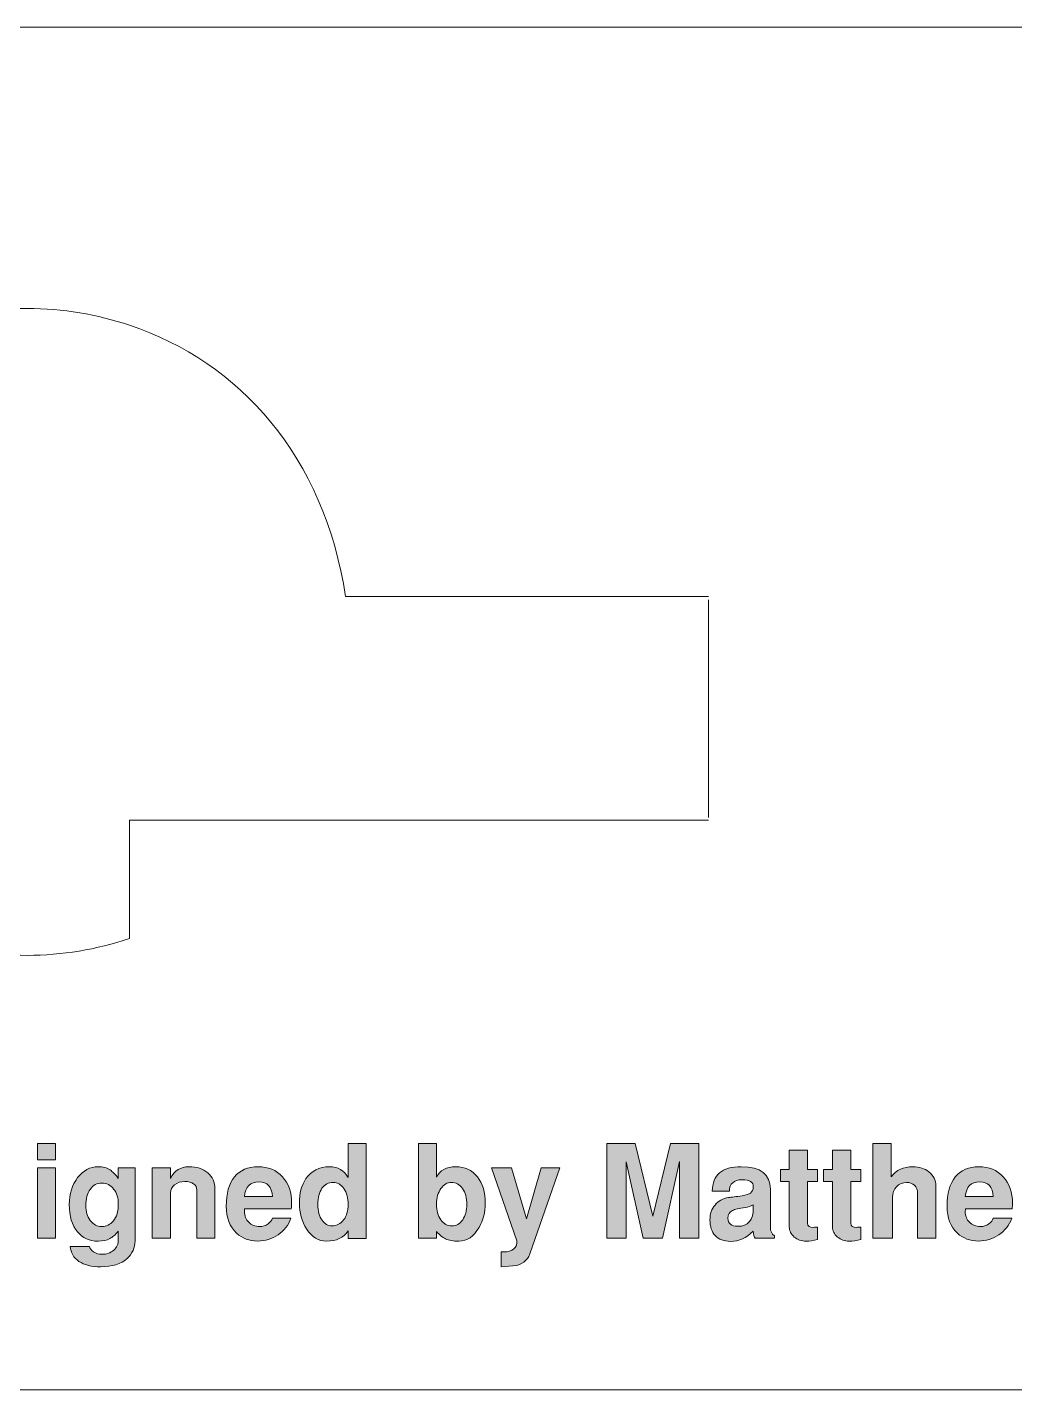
# Model space of a CAD drawing. Header units: inches. Extents: x 0.54 to 9.2, y -3.32 to -0.65.
# Drawn here: x 7.196 to 8.147, y -1.972 to -0.659 of the extents above; entities that cross this region are included whole.
import ezdxf

# ---------------------------------------------------------------- set-up
doc = ezdxf.new("R2010")
doc.units = ezdxf.units.IN
doc.header["$MEASUREMENT"] = 0
doc.layers.add('Layer 1', color=7, linetype='Continuous')

# ---------------------------------------------------------------- blocks, each defined once
blk = doc.blocks.new('block 2')
at = {"layer": 'Layer 1', "color": 7, "lineweight": 5, "true_color": 0xffffff}
for points in [[(5.1957, -0.6592), (5.1957, -1.9721), (9.1957, -1.9721), (9.1957, -0.6592), (5.1957, -0.6592)], [(7.8522, -1.211), (7.8522, -1.4208)]]:
    blk.add_lwpolyline(points, dxfattribs=at)
for points, knots in [([(6.5393, -1.2101), (6.5393, -1.2101), (7.0973, -1.2101), (7.0973, -1.2101), (7.0973, -1.2101), (7.0973, -0.9463), (7.0973, -0.9463), (7.0973, -0.9463), (7.0973, -0.9457), (7.0973, -0.9457), (7.1291, -0.9351), (7.1622, -0.9301), (7.1957, -0.9301), (7.1957, -0.9301), (7.1957, -0.9301), (7.1957, -0.9301), (7.2302, -0.9301), (7.2632, -0.936), (7.2942, -0.9463), (7.4005, -0.9818), (7.4818, -1.0726), (7.5025, -1.2078), (7.5025, -1.2078), (7.8522, -1.2078), (7.8522, -1.2078)], [0, 0, 0, 0, 1, 1, 1, 2, 2, 2, 3, 3, 3, 4, 4, 4, 5, 5, 5, 6, 6, 6, 7, 7, 7, 8, 8, 8, 8]), ([(7.8522, -1.4231), (7.8522, -1.4231), (7.2942, -1.4231), (7.2942, -1.4231), (7.2942, -1.4231), (7.2942, -1.5373), (7.2942, -1.5373), (7.2624, -1.5479), (7.2293, -1.5535), (7.1957, -1.5535), (7.1613, -1.5535), (7.1283, -1.5477), (7.0973, -1.5373), (7.0443, -1.5197), (6.9974, -1.4882), (6.9613, -1.4231), (6.9613, -1.4231), (6.5393, -1.4231), (6.5393, -1.4231)], [0, 0, 0, 0, 1, 1, 1, 2, 2, 2, 3, 3, 3, 4, 4, 4, 5, 5, 5, 6, 6, 6, 6])]:
    blk.add_open_spline(points, degree=3, knots=knots, dxfattribs=at)
blk = doc.blocks.new('block 58')
at = {"layer": 'Layer 1', "true_color": 0xed1f24}
h = blk.add_hatch(color=240, dxfattribs=at)
h.dxf.hatch_style = 2
h.paths.add_polyline_path([(7.2231, -1.7506), (7.2056, -1.7506), (7.2056, -1.7349), (7.2231, -1.7349)])
h.paths.add_polyline_path([(7.2231, -1.8261), (7.2056, -1.8261), (7.2056, -1.7583), (7.2231, -1.7583)])
h = blk.add_hatch(color=240, dxfattribs=at)
h.dxf.hatch_style = 2
edge = h.paths.add_edge_path()
edge.add_spline(control_points=[(7.5224, -1.8264), (7.5224, -1.8264), (7.5049, -1.8264), (7.5049, -1.8264), (7.5049, -1.8264), (7.5049, -1.8191), (7.5049, -1.8191), (7.5005, -1.8256), (7.4936, -1.8289), (7.4841, -1.8289), (7.4764, -1.8289), (7.47, -1.825), (7.4649, -1.8171), (7.4602, -1.8098), (7.4579, -1.8016), (7.4579, -1.7926), (7.4579, -1.7829), (7.46, -1.7749), (7.4642, -1.7686), (7.4694, -1.761), (7.477, -1.7572), (7.487, -1.7572), (7.4952, -1.7572), (7.5012, -1.7607), (7.5049, -1.7677), (7.5049, -1.7677), (7.5049, -1.7349), (7.5049, -1.7349), (7.5049, -1.7349), (7.5224, -1.7349), (7.5224, -1.7349), (7.5224, -1.7349), (7.5224, -1.8264), (7.5224, -1.8264)], knot_values=[0, 0, 0, 0, 1, 1, 1, 2, 2, 2, 3, 3, 3, 4, 4, 4, 5, 5, 5, 6, 6, 6, 7, 7, 7, 8, 8, 8, 9, 9, 9, 10, 10, 10, 11, 11, 11, 11], degree=3, periodic=1)
edge = h.paths.add_edge_path()
edge.add_spline(control_points=[(7.5049, -1.7936), (7.5049, -1.7874), (7.5035, -1.7823), (7.5008, -1.7783), (7.498, -1.7743), (7.4946, -1.7723), (7.4904, -1.7723), (7.4859, -1.7723), (7.4824, -1.7742), (7.4797, -1.778), (7.4771, -1.7819), (7.4757, -1.787), (7.4757, -1.7934), (7.4757, -1.7999), (7.4771, -1.805), (7.4798, -1.8087), (7.4823, -1.8123), (7.4855, -1.8141), (7.4894, -1.8141), (7.494, -1.8141), (7.4977, -1.8122), (7.5006, -1.8084), (7.5034, -1.8046), (7.5049, -1.7997), (7.5049, -1.7936)], knot_values=[0, 0, 0, 0, 1, 1, 1, 2, 2, 2, 3, 3, 3, 4, 4, 4, 5, 5, 5, 6, 6, 6, 7, 7, 7, 8, 8, 8, 8], degree=3, periodic=1)
h = blk.add_hatch(color=240, dxfattribs=at)
h.dxf.hatch_style = 2
edge = h.paths.add_edge_path()
edge.add_spline(control_points=[(7.6371, -1.7926), (7.6371, -1.8007), (7.6351, -1.8084), (7.631, -1.8157), (7.626, -1.8245), (7.6195, -1.8289), (7.6115, -1.8289), (7.6063, -1.8289), (7.6021, -1.8282), (7.5987, -1.8267), (7.5958, -1.8253), (7.5929, -1.8229), (7.5901, -1.8196), (7.5901, -1.8196), (7.5901, -1.8261), (7.5901, -1.8261), (7.5901, -1.8261), (7.5726, -1.8261), (7.5726, -1.8261), (7.5726, -1.8261), (7.5726, -1.7349), (7.5726, -1.7349), (7.5726, -1.7349), (7.5901, -1.7349), (7.5901, -1.7349), (7.5901, -1.7349), (7.5901, -1.7673), (7.5901, -1.7673), (7.5934, -1.7606), (7.5995, -1.7572), (7.6086, -1.7572), (7.6174, -1.7572), (7.6243, -1.7604), (7.6294, -1.7669), (7.6346, -1.7734), (7.6371, -1.782), (7.6371, -1.7926)], knot_values=[0, 0, 0, 0, 1, 1, 1, 2, 2, 2, 3, 3, 3, 4, 4, 4, 5, 5, 5, 6, 6, 6, 7, 7, 7, 8, 8, 8, 9, 9, 9, 10, 10, 10, 11, 11, 11, 12, 12, 12, 12], degree=3, periodic=1)
edge = h.paths.add_edge_path()
edge.add_spline(control_points=[(7.6192, -1.7936), (7.6192, -1.7871), (7.6179, -1.782), (7.6151, -1.7781), (7.6124, -1.7742), (7.6088, -1.7723), (7.6043, -1.7723), (7.6004, -1.7723), (7.5971, -1.7743), (7.5943, -1.7782), (7.5915, -1.7822), (7.5901, -1.7872), (7.5901, -1.7932), (7.5901, -1.7994), (7.5915, -1.8044), (7.5942, -1.8083), (7.597, -1.8122), (7.6005, -1.8142), (7.6049, -1.8142), (7.6092, -1.8142), (7.6126, -1.8122), (7.6153, -1.8084), (7.6179, -1.8045), (7.6192, -1.7996), (7.6192, -1.7936)], knot_values=[0, 0, 0, 0, 1, 1, 1, 2, 2, 2, 3, 3, 3, 4, 4, 4, 5, 5, 5, 6, 6, 6, 7, 7, 7, 8, 8, 8, 8], degree=3, periodic=1)
h = blk.add_hatch(color=240, dxfattribs=at)
h.dxf.hatch_style = 2
h.paths.add_polyline_path([(7.8429, -1.8261), (7.8241, -1.8261), (7.8241, -1.7521), (7.8079, -1.8261), (7.7891, -1.8261), (7.7729, -1.7524), (7.7729, -1.8261), (7.7541, -1.8261), (7.7541, -1.7349), (7.7816, -1.7349), (7.7985, -1.8047), (7.8156, -1.7349), (7.8429, -1.7349)])
h = blk.add_hatch(color=240, dxfattribs=at)
h.dxf.hatch_style = 2
edge = h.paths.add_edge_path()
edge.add_spline(control_points=[(7.9572, -1.8274), (7.9532, -1.8284), (7.9494, -1.8289), (7.9461, -1.8289), (7.9417, -1.8289), (7.9379, -1.8276), (7.9347, -1.8249), (7.9316, -1.8222), (7.93, -1.8189), (7.93, -1.8152), (7.93, -1.8152), (7.93, -1.7713), (7.93, -1.7713), (7.93, -1.7713), (7.9214, -1.7713), (7.9214, -1.7713), (7.9214, -1.7713), (7.9214, -1.7597), (7.9214, -1.7597), (7.9214, -1.7597), (7.93, -1.7597), (7.93, -1.7597), (7.93, -1.7597), (7.93, -1.7413), (7.93, -1.7413), (7.93, -1.7413), (7.9475, -1.7413), (7.9475, -1.7413), (7.9475, -1.7413), (7.9475, -1.7597), (7.9475, -1.7597), (7.9475, -1.7597), (7.9572, -1.7597), (7.9572, -1.7597), (7.9572, -1.7597), (7.9572, -1.7713), (7.9572, -1.7713), (7.9572, -1.7713), (7.9475, -1.7713), (7.9475, -1.7713), (7.9475, -1.7713), (7.9475, -1.8117), (7.9475, -1.8117), (7.9475, -1.8143), (7.9494, -1.8156), (7.9534, -1.8156), (7.9543, -1.8155), (7.9556, -1.8154), (7.9572, -1.8153), (7.9572, -1.8153), (7.9572, -1.8274), (7.9572, -1.8274)], knot_values=[0, 0, 0, 0, 1, 1, 1, 2, 2, 2, 3, 3, 3, 4, 4, 4, 5, 5, 5, 6, 6, 6, 7, 7, 7, 8, 8, 8, 9, 9, 9, 10, 10, 10, 11, 11, 11, 12, 12, 12, 13, 13, 13, 14, 14, 14, 15, 15, 15, 16, 16, 16, 17, 17, 17, 17], degree=3, periodic=1)
h = blk.add_hatch(color=240, dxfattribs=at)
h.dxf.hatch_style = 2
edge = h.paths.add_edge_path()
edge.add_spline(control_points=[(7.9989, -1.8274), (7.9948, -1.8284), (7.9911, -1.8289), (7.9877, -1.8289), (7.9833, -1.8289), (7.9795, -1.8276), (7.9764, -1.8249), (7.9732, -1.8222), (7.9716, -1.8189), (7.9716, -1.8152), (7.9716, -1.8152), (7.9716, -1.7713), (7.9716, -1.7713), (7.9716, -1.7713), (7.963, -1.7713), (7.963, -1.7713), (7.963, -1.7713), (7.963, -1.7597), (7.963, -1.7597), (7.963, -1.7597), (7.9716, -1.7597), (7.9716, -1.7597), (7.9716, -1.7597), (7.9716, -1.7413), (7.9716, -1.7413), (7.9716, -1.7413), (7.9891, -1.7413), (7.9891, -1.7413), (7.9891, -1.7413), (7.9891, -1.7597), (7.9891, -1.7597), (7.9891, -1.7597), (7.9989, -1.7597), (7.9989, -1.7597), (7.9989, -1.7597), (7.9989, -1.7713), (7.9989, -1.7713), (7.9989, -1.7713), (7.9891, -1.7713), (7.9891, -1.7713), (7.9891, -1.7713), (7.9891, -1.8117), (7.9891, -1.8117), (7.9891, -1.8143), (7.9911, -1.8156), (7.995, -1.8156), (7.9959, -1.8155), (7.9972, -1.8154), (7.9989, -1.8153), (7.9989, -1.8153), (7.9989, -1.8274), (7.9989, -1.8274)], knot_values=[0, 0, 0, 0, 1, 1, 1, 2, 2, 2, 3, 3, 3, 4, 4, 4, 5, 5, 5, 6, 6, 6, 7, 7, 7, 8, 8, 8, 9, 9, 9, 10, 10, 10, 11, 11, 11, 12, 12, 12, 13, 13, 13, 14, 14, 14, 15, 15, 15, 16, 16, 16, 17, 17, 17, 17], degree=3, periodic=1)
h = blk.add_hatch(color=240, dxfattribs=at)
h.dxf.hatch_style = 2
edge = h.paths.add_edge_path()
edge.add_spline(control_points=[(8.0711, -1.8261), (8.0711, -1.8261), (8.0536, -1.8261), (8.0536, -1.8261), (8.0536, -1.8261), (8.0536, -1.7828), (8.0536, -1.7828), (8.0536, -1.7796), (8.0526, -1.777), (8.0506, -1.7751), (8.0486, -1.7732), (8.0461, -1.7723), (8.043, -1.7723), (8.0391, -1.7723), (8.0358, -1.7737), (8.0333, -1.7764), (8.0307, -1.7791), (8.0294, -1.7825), (8.0294, -1.7866), (8.0294, -1.7866), (8.0294, -1.8261), (8.0294, -1.8261), (8.0294, -1.8261), (8.0106, -1.8261), (8.0106, -1.8261), (8.0106, -1.8261), (8.0106, -1.7349), (8.0106, -1.7349), (8.0106, -1.7349), (8.0281, -1.7349), (8.0281, -1.7349), (8.0281, -1.7349), (8.0281, -1.7668), (8.0281, -1.7668), (8.0329, -1.7604), (8.0399, -1.7572), (8.0491, -1.7572), (8.0552, -1.7572), (8.0603, -1.7588), (8.0645, -1.7621), (8.0689, -1.7656), (8.0711, -1.7701), (8.0711, -1.7758), (8.0711, -1.7758), (8.0711, -1.8261), (8.0711, -1.8261)], knot_values=[0, 0, 0, 0, 1, 1, 1, 2, 2, 2, 3, 3, 3, 4, 4, 4, 5, 5, 5, 6, 6, 6, 7, 7, 7, 8, 8, 8, 9, 9, 9, 10, 10, 10, 11, 11, 11, 12, 12, 12, 13, 13, 13, 14, 14, 14, 15, 15, 15, 15], degree=3, periodic=1)
h = blk.add_hatch(color=240, dxfattribs=at)
h.dxf.hatch_style = 2
edge = h.paths.add_edge_path()
edge.add_spline(control_points=[(7.2996, -1.8286), (7.2996, -1.8353), (7.2971, -1.841), (7.292, -1.8456), (7.2861, -1.8509), (7.2776, -1.8536), (7.2666, -1.8536), (7.2577, -1.8536), (7.2507, -1.8518), (7.2455, -1.8484), (7.2404, -1.8449), (7.2377, -1.8401), (7.2372, -1.8339), (7.2372, -1.8339), (7.2556, -1.8339), (7.2556, -1.8339), (7.256, -1.8359), (7.2573, -1.8377), (7.2596, -1.8392), (7.2619, -1.8408), (7.2645, -1.8416), (7.2676, -1.8416), (7.2723, -1.8416), (7.2762, -1.8402), (7.2791, -1.8376), (7.282, -1.835), (7.2835, -1.8315), (7.2835, -1.8272), (7.2835, -1.8227), (7.2834, -1.8201), (7.2834, -1.8193), (7.2806, -1.8227), (7.278, -1.8251), (7.2754, -1.8264), (7.2724, -1.8281), (7.2686, -1.8289), (7.264, -1.8289), (7.2556, -1.8289), (7.249, -1.8259), (7.244, -1.8198), (7.2388, -1.8135), (7.2362, -1.8048), (7.2362, -1.7937), (7.2362, -1.7834), (7.2389, -1.7747), (7.2443, -1.7677), (7.2496, -1.7607), (7.2563, -1.7572), (7.2641, -1.7572), (7.2686, -1.7572), (7.2724, -1.7582), (7.2756, -1.7603), (7.2779, -1.7619), (7.2806, -1.7646), (7.2835, -1.7684), (7.2835, -1.7684), (7.2835, -1.7583), (7.2835, -1.7583), (7.2835, -1.7583), (7.2996, -1.7583), (7.2996, -1.7583), (7.2996, -1.7583), (7.2996, -1.8286), (7.2996, -1.8286)], knot_values=[0, 0, 0, 0, 1, 1, 1, 2, 2, 2, 3, 3, 3, 4, 4, 4, 5, 5, 5, 6, 6, 6, 7, 7, 7, 8, 8, 8, 9, 9, 9, 10, 10, 10, 11, 11, 11, 12, 12, 12, 13, 13, 13, 14, 14, 14, 15, 15, 15, 16, 16, 16, 17, 17, 17, 18, 18, 18, 19, 19, 19, 20, 20, 20, 21, 21, 21, 21], degree=3, periodic=1)
edge = h.paths.add_edge_path()
edge.add_spline(control_points=[(7.2835, -1.7932), (7.2835, -1.7873), (7.282, -1.7825), (7.279, -1.7787), (7.276, -1.7748), (7.2722, -1.7729), (7.2676, -1.7729), (7.2629, -1.7729), (7.2592, -1.7749), (7.2564, -1.779), (7.2535, -1.783), (7.2521, -1.7882), (7.2521, -1.7946), (7.2521, -1.8003), (7.2536, -1.8051), (7.2565, -1.809), (7.2595, -1.8129), (7.2631, -1.8148), (7.2674, -1.8148), (7.272, -1.8148), (7.2758, -1.813), (7.2787, -1.8094), (7.2819, -1.8055), (7.2835, -1.8001), (7.2835, -1.7932)], knot_values=[0, 0, 0, 0, 1, 1, 1, 2, 2, 2, 3, 3, 3, 4, 4, 4, 5, 5, 5, 6, 6, 6, 7, 7, 7, 8, 8, 8, 8], degree=3, periodic=1)
h = blk.add_hatch(color=240, dxfattribs=at)
h.dxf.hatch_style = 2
edge = h.paths.add_edge_path()
edge.add_spline(control_points=[(7.3766, -1.8261), (7.3766, -1.8261), (7.3591, -1.8261), (7.3591, -1.8261), (7.3591, -1.8261), (7.3591, -1.7796), (7.3591, -1.7796), (7.3591, -1.7771), (7.3581, -1.7751), (7.356, -1.7736), (7.3539, -1.7722), (7.3511, -1.7714), (7.3475, -1.7714), (7.3436, -1.7714), (7.3403, -1.7725), (7.3377, -1.7746), (7.335, -1.7766), (7.3337, -1.7793), (7.3337, -1.7824), (7.3337, -1.7824), (7.3337, -1.8261), (7.3337, -1.8261), (7.3337, -1.8261), (7.3162, -1.8261), (7.3162, -1.8261), (7.3162, -1.8261), (7.3162, -1.7583), (7.3162, -1.7583), (7.3162, -1.7583), (7.3337, -1.7583), (7.3337, -1.7583), (7.3337, -1.7583), (7.3337, -1.7684), (7.3337, -1.7684), (7.3377, -1.7609), (7.3436, -1.7572), (7.3515, -1.7572), (7.3591, -1.7572), (7.3652, -1.7591), (7.3697, -1.7631), (7.3743, -1.767), (7.3766, -1.7721), (7.3766, -1.7786), (7.3766, -1.7786), (7.3766, -1.8261), (7.3766, -1.8261)], knot_values=[0, 0, 0, 0, 1, 1, 1, 2, 2, 2, 3, 3, 3, 4, 4, 4, 5, 5, 5, 6, 6, 6, 7, 7, 7, 8, 8, 8, 9, 9, 9, 10, 10, 10, 11, 11, 11, 12, 12, 12, 13, 13, 13, 14, 14, 14, 15, 15, 15, 15], degree=3, periodic=1)
h = blk.add_hatch(color=240, dxfattribs=at)
h.dxf.hatch_style = 2
edge = h.paths.add_edge_path()
edge.add_spline(control_points=[(7.4505, -1.7923), (7.4505, -1.7943), (7.4504, -1.7961), (7.4501, -1.7977), (7.4501, -1.7977), (7.4052, -1.7977), (7.4052, -1.7977), (7.4051, -1.7982), (7.405, -1.799), (7.405, -1.8001), (7.405, -1.8045), (7.4063, -1.808), (7.4091, -1.8107), (7.4118, -1.8135), (7.4153, -1.8148), (7.4197, -1.8148), (7.4226, -1.8148), (7.4253, -1.814), (7.4278, -1.8123), (7.43, -1.8107), (7.4314, -1.8089), (7.432, -1.8069), (7.432, -1.8069), (7.4497, -1.8069), (7.4497, -1.8069), (7.4474, -1.8135), (7.4433, -1.8188), (7.4374, -1.8228), (7.4315, -1.8268), (7.425, -1.8288), (7.4177, -1.8288), (7.4097, -1.8288), (7.4029, -1.8263), (7.3974, -1.8212), (7.3908, -1.8151), (7.3875, -1.8064), (7.3875, -1.7951), (7.3875, -1.7829), (7.3901, -1.7735), (7.3954, -1.767), (7.4007, -1.7605), (7.4083, -1.7572), (7.4182, -1.7572), (7.4279, -1.7572), (7.4357, -1.7604), (7.4416, -1.7669), (7.4475, -1.7733), (7.4505, -1.7818), (7.4505, -1.7923)], knot_values=[0, 0, 0, 0, 1, 1, 1, 2, 2, 2, 3, 3, 3, 4, 4, 4, 5, 5, 5, 6, 6, 6, 7, 7, 7, 8, 8, 8, 9, 9, 9, 10, 10, 10, 11, 11, 11, 12, 12, 12, 13, 13, 13, 14, 14, 14, 15, 15, 15, 16, 16, 16, 16], degree=3, periodic=1)
edge = h.paths.add_edge_path()
edge.add_spline(control_points=[(7.432, -1.7859), (7.4315, -1.7765), (7.4271, -1.7718), (7.4189, -1.7718), (7.4105, -1.7718), (7.4059, -1.7765), (7.405, -1.7859), (7.405, -1.7859), (7.432, -1.7859), (7.432, -1.7859)], knot_values=[0, 0, 0, 0, 1, 1, 1, 2, 2, 2, 3, 3, 3, 3], degree=3, periodic=1)
h = blk.add_hatch(color=240, dxfattribs=at)
h.dxf.hatch_style = 2
edge = h.paths.add_edge_path()
edge.add_spline(control_points=[(7.709, -1.7583), (7.709, -1.7583), (7.68, -1.8411), (7.68, -1.8411), (7.6775, -1.8481), (7.6721, -1.852), (7.6637, -1.8527), (7.6637, -1.8527), (7.6522, -1.8536), (7.6522, -1.8536), (7.6522, -1.8536), (7.6522, -1.8392), (7.6522, -1.8392), (7.6522, -1.8392), (7.6549, -1.8392), (7.6549, -1.8392), (7.6633, -1.8392), (7.6675, -1.8357), (7.6675, -1.8287), (7.6675, -1.8287), (7.6429, -1.7583), (7.6429, -1.7583), (7.6429, -1.7583), (7.6622, -1.7583), (7.6622, -1.7583), (7.6622, -1.7583), (7.6769, -1.8074), (7.6769, -1.8074), (7.6769, -1.8074), (7.691, -1.7583), (7.691, -1.7583), (7.691, -1.7583), (7.709, -1.7583), (7.709, -1.7583)], knot_values=[0, 0, 0, 0, 1, 1, 1, 2, 2, 2, 3, 3, 3, 4, 4, 4, 5, 5, 5, 6, 6, 6, 7, 7, 7, 8, 8, 8, 9, 9, 9, 10, 10, 10, 11, 11, 11, 11], degree=3, periodic=1)
h = blk.add_hatch(color=240, dxfattribs=at)
h.dxf.hatch_style = 2
edge = h.paths.add_edge_path()
edge.add_spline(control_points=[(7.9156, -1.8261), (7.9156, -1.8261), (7.897, -1.8261), (7.897, -1.8261), (7.8962, -1.8247), (7.8955, -1.8225), (7.8951, -1.8194), (7.8887, -1.8258), (7.8815, -1.8291), (7.8735, -1.8291), (7.867, -1.8291), (7.862, -1.8272), (7.8586, -1.8236), (7.8552, -1.82), (7.8535, -1.8148), (7.8535, -1.8082), (7.8535, -1.8027), (7.8551, -1.798), (7.8584, -1.7941), (7.8616, -1.7901), (7.866, -1.7878), (7.8715, -1.7869), (7.8741, -1.7866), (7.8785, -1.786), (7.8846, -1.7852), (7.8883, -1.7846), (7.8909, -1.7837), (7.8926, -1.7825), (7.8942, -1.7813), (7.8951, -1.7794), (7.8953, -1.7767), (7.8955, -1.7721), (7.8919, -1.7698), (7.8844, -1.7698), (7.8765, -1.7698), (7.8725, -1.7735), (7.8722, -1.7808), (7.8722, -1.7808), (7.8556, -1.7808), (7.8556, -1.7808), (7.856, -1.7728), (7.8584, -1.7669), (7.8628, -1.763), (7.8673, -1.7591), (7.8742, -1.7572), (7.8837, -1.7572), (7.9024, -1.7572), (7.9117, -1.7644), (7.9117, -1.7788), (7.9117, -1.7788), (7.9117, -1.8162), (7.9117, -1.8162), (7.9117, -1.8191), (7.913, -1.8216), (7.9156, -1.8238), (7.9156, -1.8238), (7.9156, -1.8261), (7.9156, -1.8261)], knot_values=[0, 0, 0, 0, 1, 1, 1, 2, 2, 2, 3, 3, 3, 4, 4, 4, 5, 5, 5, 6, 6, 6, 7, 7, 7, 8, 8, 8, 9, 9, 9, 10, 10, 10, 11, 11, 11, 12, 12, 12, 13, 13, 13, 14, 14, 14, 15, 15, 15, 16, 16, 16, 17, 17, 17, 18, 18, 18, 19, 19, 19, 19], degree=3, periodic=1)
edge = h.paths.add_edge_path()
edge.add_spline(control_points=[(7.8953, -1.7966), (7.8953, -1.7966), (7.8953, -1.7939), (7.8953, -1.7939), (7.8927, -1.7953), (7.8902, -1.7962), (7.8876, -1.7966), (7.8815, -1.7973), (7.8774, -1.7982), (7.8753, -1.7993), (7.8723, -1.8007), (7.8709, -1.8032), (7.8709, -1.8068), (7.8709, -1.812), (7.8741, -1.8146), (7.8805, -1.8146), (7.8903, -1.8146), (7.8953, -1.8086), (7.8953, -1.7966)], knot_values=[0, 0, 0, 0, 1, 1, 1, 2, 2, 2, 3, 3, 3, 4, 4, 4, 5, 5, 5, 6, 6, 6, 6], degree=3, periodic=1)
h = blk.add_hatch(color=240, dxfattribs=at)
h.dxf.hatch_style = 2
edge = h.paths.add_edge_path()
edge.add_spline(control_points=[(8.145, -1.7923), (8.145, -1.7943), (8.1449, -1.7961), (8.1446, -1.7977), (8.1446, -1.7977), (8.0998, -1.7977), (8.0998, -1.7977), (8.0996, -1.7982), (8.0995, -1.799), (8.0995, -1.8001), (8.0995, -1.8045), (8.1009, -1.808), (8.1036, -1.8107), (8.1063, -1.8135), (8.1099, -1.8148), (8.1142, -1.8148), (8.1171, -1.8148), (8.1198, -1.814), (8.1223, -1.8123), (8.1245, -1.8107), (8.1259, -1.8089), (8.1265, -1.8069), (8.1265, -1.8069), (8.1443, -1.8069), (8.1443, -1.8069), (8.1419, -1.8135), (8.1378, -1.8188), (8.1319, -1.8228), (8.1261, -1.8268), (8.1195, -1.8288), (8.1122, -1.8288), (8.1042, -1.8288), (8.0974, -1.8263), (8.0919, -1.8212), (8.0853, -1.8151), (8.082, -1.8064), (8.082, -1.7951), (8.082, -1.7829), (8.0846, -1.7735), (8.0899, -1.767), (8.0952, -1.7605), (8.1028, -1.7572), (8.1127, -1.7572), (8.1224, -1.7572), (8.1302, -1.7604), (8.1361, -1.7669), (8.142, -1.7733), (8.145, -1.7818), (8.145, -1.7923)], knot_values=[0, 0, 0, 0, 1, 1, 1, 2, 2, 2, 3, 3, 3, 4, 4, 4, 5, 5, 5, 6, 6, 6, 7, 7, 7, 8, 8, 8, 9, 9, 9, 10, 10, 10, 11, 11, 11, 12, 12, 12, 13, 13, 13, 14, 14, 14, 15, 15, 15, 16, 16, 16, 16], degree=3, periodic=1)
edge = h.paths.add_edge_path()
edge.add_spline(control_points=[(8.1265, -1.7859), (8.126, -1.7765), (8.1216, -1.7718), (8.1134, -1.7718), (8.1051, -1.7718), (8.1004, -1.7765), (8.0995, -1.7859), (8.0995, -1.7859), (8.1265, -1.7859), (8.1265, -1.7859)], knot_values=[0, 0, 0, 0, 1, 1, 1, 2, 2, 2, 3, 3, 3, 3], degree=3, periodic=1)
at = {"layer": 'Layer 1', "lineweight": 0}
for points in [[(7.2231, -1.7506), (7.2056, -1.7506), (7.2056, -1.7349), (7.2231, -1.7349), (7.2231, -1.7506)], [(7.8429, -1.8261), (7.8241, -1.8261), (7.8241, -1.7521), (7.8079, -1.8261), (7.7891, -1.8261), (7.7729, -1.7524), (7.7729, -1.8261), (7.7541, -1.8261), (7.7541, -1.7349), (7.7816, -1.7349), (7.7985, -1.8047), (7.8156, -1.7349), (7.8429, -1.7349), (7.8429, -1.8261)], [(7.2231, -1.8261), (7.2056, -1.8261), (7.2056, -1.7583), (7.2231, -1.7583), (7.2231, -1.8261)]]:
    blk.add_lwpolyline(points, dxfattribs=at)
for points, knots in [([(7.5224, -1.8264), (7.5224, -1.8264), (7.5049, -1.8264), (7.5049, -1.8264), (7.5049, -1.8264), (7.5049, -1.8191), (7.5049, -1.8191), (7.5005, -1.8256), (7.4936, -1.8289), (7.4841, -1.8289), (7.4764, -1.8289), (7.47, -1.825), (7.4649, -1.8171), (7.4602, -1.8098), (7.4579, -1.8016), (7.4579, -1.7926), (7.4579, -1.7829), (7.46, -1.7749), (7.4642, -1.7686), (7.4694, -1.761), (7.477, -1.7572), (7.487, -1.7572), (7.4952, -1.7572), (7.5012, -1.7607), (7.5049, -1.7677), (7.5049, -1.7677), (7.5049, -1.7349), (7.5049, -1.7349), (7.5049, -1.7349), (7.5224, -1.7349), (7.5224, -1.7349), (7.5224, -1.7349), (7.5224, -1.8264), (7.5224, -1.8264)], [0, 0, 0, 0, 1, 1, 1, 2, 2, 2, 3, 3, 3, 4, 4, 4, 5, 5, 5, 6, 6, 6, 7, 7, 7, 8, 8, 8, 9, 9, 9, 10, 10, 10, 11, 11, 11, 11]), ([(7.6371, -1.7926), (7.6371, -1.8007), (7.6351, -1.8084), (7.631, -1.8157), (7.626, -1.8245), (7.6195, -1.8289), (7.6115, -1.8289), (7.6063, -1.8289), (7.6021, -1.8282), (7.5987, -1.8267), (7.5958, -1.8253), (7.5929, -1.8229), (7.5901, -1.8196), (7.5901, -1.8196), (7.5901, -1.8261), (7.5901, -1.8261), (7.5901, -1.8261), (7.5726, -1.8261), (7.5726, -1.8261), (7.5726, -1.8261), (7.5726, -1.7349), (7.5726, -1.7349), (7.5726, -1.7349), (7.5901, -1.7349), (7.5901, -1.7349), (7.5901, -1.7349), (7.5901, -1.7673), (7.5901, -1.7673), (7.5934, -1.7606), (7.5995, -1.7572), (7.6086, -1.7572), (7.6174, -1.7572), (7.6243, -1.7604), (7.6294, -1.7669), (7.6346, -1.7734), (7.6371, -1.782), (7.6371, -1.7926)], [0, 0, 0, 0, 1, 1, 1, 2, 2, 2, 3, 3, 3, 4, 4, 4, 5, 5, 5, 6, 6, 6, 7, 7, 7, 8, 8, 8, 9, 9, 9, 10, 10, 10, 11, 11, 11, 12, 12, 12, 12]), ([(7.9572, -1.8274), (7.9532, -1.8284), (7.9494, -1.8289), (7.9461, -1.8289), (7.9417, -1.8289), (7.9379, -1.8276), (7.9347, -1.8249), (7.9316, -1.8222), (7.93, -1.8189), (7.93, -1.8152), (7.93, -1.8152), (7.93, -1.7713), (7.93, -1.7713), (7.93, -1.7713), (7.9214, -1.7713), (7.9214, -1.7713), (7.9214, -1.7713), (7.9214, -1.7597), (7.9214, -1.7597), (7.9214, -1.7597), (7.93, -1.7597), (7.93, -1.7597), (7.93, -1.7597), (7.93, -1.7413), (7.93, -1.7413), (7.93, -1.7413), (7.9475, -1.7413), (7.9475, -1.7413), (7.9475, -1.7413), (7.9475, -1.7597), (7.9475, -1.7597), (7.9475, -1.7597), (7.9572, -1.7597), (7.9572, -1.7597), (7.9572, -1.7597), (7.9572, -1.7713), (7.9572, -1.7713), (7.9572, -1.7713), (7.9475, -1.7713), (7.9475, -1.7713), (7.9475, -1.7713), (7.9475, -1.8117), (7.9475, -1.8117), (7.9475, -1.8143), (7.9494, -1.8156), (7.9534, -1.8156), (7.9543, -1.8155), (7.9556, -1.8154), (7.9572, -1.8153), (7.9572, -1.8153), (7.9572, -1.8274), (7.9572, -1.8274)], [0, 0, 0, 0, 1, 1, 1, 2, 2, 2, 3, 3, 3, 4, 4, 4, 5, 5, 5, 6, 6, 6, 7, 7, 7, 8, 8, 8, 9, 9, 9, 10, 10, 10, 11, 11, 11, 12, 12, 12, 13, 13, 13, 14, 14, 14, 15, 15, 15, 16, 16, 16, 17, 17, 17, 17]), ([(7.9989, -1.8274), (7.9948, -1.8284), (7.9911, -1.8289), (7.9877, -1.8289), (7.9833, -1.8289), (7.9795, -1.8276), (7.9764, -1.8249), (7.9732, -1.8222), (7.9716, -1.8189), (7.9716, -1.8152), (7.9716, -1.8152), (7.9716, -1.7713), (7.9716, -1.7713), (7.9716, -1.7713), (7.963, -1.7713), (7.963, -1.7713), (7.963, -1.7713), (7.963, -1.7597), (7.963, -1.7597), (7.963, -1.7597), (7.9716, -1.7597), (7.9716, -1.7597), (7.9716, -1.7597), (7.9716, -1.7413), (7.9716, -1.7413), (7.9716, -1.7413), (7.9891, -1.7413), (7.9891, -1.7413), (7.9891, -1.7413), (7.9891, -1.7597), (7.9891, -1.7597), (7.9891, -1.7597), (7.9989, -1.7597), (7.9989, -1.7597), (7.9989, -1.7597), (7.9989, -1.7713), (7.9989, -1.7713), (7.9989, -1.7713), (7.9891, -1.7713), (7.9891, -1.7713), (7.9891, -1.7713), (7.9891, -1.8117), (7.9891, -1.8117), (7.9891, -1.8143), (7.9911, -1.8156), (7.995, -1.8156), (7.9959, -1.8155), (7.9972, -1.8154), (7.9989, -1.8153), (7.9989, -1.8153), (7.9989, -1.8274), (7.9989, -1.8274)], [0, 0, 0, 0, 1, 1, 1, 2, 2, 2, 3, 3, 3, 4, 4, 4, 5, 5, 5, 6, 6, 6, 7, 7, 7, 8, 8, 8, 9, 9, 9, 10, 10, 10, 11, 11, 11, 12, 12, 12, 13, 13, 13, 14, 14, 14, 15, 15, 15, 16, 16, 16, 17, 17, 17, 17]), ([(8.0711, -1.8261), (8.0711, -1.8261), (8.0536, -1.8261), (8.0536, -1.8261), (8.0536, -1.8261), (8.0536, -1.7828), (8.0536, -1.7828), (8.0536, -1.7796), (8.0526, -1.777), (8.0506, -1.7751), (8.0486, -1.7732), (8.0461, -1.7723), (8.043, -1.7723), (8.0391, -1.7723), (8.0358, -1.7737), (8.0333, -1.7764), (8.0307, -1.7791), (8.0294, -1.7825), (8.0294, -1.7866), (8.0294, -1.7866), (8.0294, -1.8261), (8.0294, -1.8261), (8.0294, -1.8261), (8.0106, -1.8261), (8.0106, -1.8261), (8.0106, -1.8261), (8.0106, -1.7349), (8.0106, -1.7349), (8.0106, -1.7349), (8.0281, -1.7349), (8.0281, -1.7349), (8.0281, -1.7349), (8.0281, -1.7668), (8.0281, -1.7668), (8.0329, -1.7604), (8.0399, -1.7572), (8.0491, -1.7572), (8.0552, -1.7572), (8.0603, -1.7588), (8.0645, -1.7621), (8.0689, -1.7656), (8.0711, -1.7701), (8.0711, -1.7758), (8.0711, -1.7758), (8.0711, -1.8261), (8.0711, -1.8261)], [0, 0, 0, 0, 1, 1, 1, 2, 2, 2, 3, 3, 3, 4, 4, 4, 5, 5, 5, 6, 6, 6, 7, 7, 7, 8, 8, 8, 9, 9, 9, 10, 10, 10, 11, 11, 11, 12, 12, 12, 13, 13, 13, 14, 14, 14, 15, 15, 15, 15]), ([(7.2996, -1.8286), (7.2996, -1.8353), (7.2971, -1.841), (7.292, -1.8456), (7.2861, -1.8509), (7.2776, -1.8536), (7.2666, -1.8536), (7.2577, -1.8536), (7.2507, -1.8518), (7.2455, -1.8484), (7.2404, -1.8449), (7.2377, -1.8401), (7.2372, -1.8339), (7.2372, -1.8339), (7.2556, -1.8339), (7.2556, -1.8339), (7.256, -1.8359), (7.2573, -1.8377), (7.2596, -1.8392), (7.2619, -1.8408), (7.2645, -1.8416), (7.2676, -1.8416), (7.2723, -1.8416), (7.2762, -1.8402), (7.2791, -1.8376), (7.282, -1.835), (7.2835, -1.8315), (7.2835, -1.8272), (7.2835, -1.8227), (7.2834, -1.8201), (7.2834, -1.8193), (7.2806, -1.8227), (7.278, -1.8251), (7.2754, -1.8264), (7.2724, -1.8281), (7.2686, -1.8289), (7.264, -1.8289), (7.2556, -1.8289), (7.249, -1.8259), (7.244, -1.8198), (7.2388, -1.8135), (7.2362, -1.8048), (7.2362, -1.7937), (7.2362, -1.7834), (7.2389, -1.7747), (7.2443, -1.7677), (7.2496, -1.7607), (7.2563, -1.7572), (7.2641, -1.7572), (7.2686, -1.7572), (7.2724, -1.7582), (7.2756, -1.7603), (7.2779, -1.7619), (7.2806, -1.7646), (7.2835, -1.7684), (7.2835, -1.7684), (7.2835, -1.7583), (7.2835, -1.7583), (7.2835, -1.7583), (7.2996, -1.7583), (7.2996, -1.7583), (7.2996, -1.7583), (7.2996, -1.8286), (7.2996, -1.8286)], [0, 0, 0, 0, 1, 1, 1, 2, 2, 2, 3, 3, 3, 4, 4, 4, 5, 5, 5, 6, 6, 6, 7, 7, 7, 8, 8, 8, 9, 9, 9, 10, 10, 10, 11, 11, 11, 12, 12, 12, 13, 13, 13, 14, 14, 14, 15, 15, 15, 16, 16, 16, 17, 17, 17, 18, 18, 18, 19, 19, 19, 20, 20, 20, 21, 21, 21, 21]), ([(7.3766, -1.8261), (7.3766, -1.8261), (7.3591, -1.8261), (7.3591, -1.8261), (7.3591, -1.8261), (7.3591, -1.7796), (7.3591, -1.7796), (7.3591, -1.7771), (7.3581, -1.7751), (7.356, -1.7736), (7.3539, -1.7722), (7.3511, -1.7714), (7.3475, -1.7714), (7.3436, -1.7714), (7.3403, -1.7725), (7.3377, -1.7746), (7.335, -1.7766), (7.3337, -1.7793), (7.3337, -1.7824), (7.3337, -1.7824), (7.3337, -1.8261), (7.3337, -1.8261), (7.3337, -1.8261), (7.3162, -1.8261), (7.3162, -1.8261), (7.3162, -1.8261), (7.3162, -1.7583), (7.3162, -1.7583), (7.3162, -1.7583), (7.3337, -1.7583), (7.3337, -1.7583), (7.3337, -1.7583), (7.3337, -1.7684), (7.3337, -1.7684), (7.3377, -1.7609), (7.3436, -1.7572), (7.3515, -1.7572), (7.3591, -1.7572), (7.3652, -1.7591), (7.3697, -1.7631), (7.3743, -1.767), (7.3766, -1.7721), (7.3766, -1.7786), (7.3766, -1.7786), (7.3766, -1.8261), (7.3766, -1.8261)], [0, 0, 0, 0, 1, 1, 1, 2, 2, 2, 3, 3, 3, 4, 4, 4, 5, 5, 5, 6, 6, 6, 7, 7, 7, 8, 8, 8, 9, 9, 9, 10, 10, 10, 11, 11, 11, 12, 12, 12, 13, 13, 13, 14, 14, 14, 15, 15, 15, 15]), ([(7.4505, -1.7923), (7.4505, -1.7943), (7.4504, -1.7961), (7.4501, -1.7977), (7.4501, -1.7977), (7.4052, -1.7977), (7.4052, -1.7977), (7.4051, -1.7982), (7.405, -1.799), (7.405, -1.8001), (7.405, -1.8045), (7.4063, -1.808), (7.4091, -1.8107), (7.4118, -1.8135), (7.4153, -1.8148), (7.4197, -1.8148), (7.4226, -1.8148), (7.4253, -1.814), (7.4278, -1.8123), (7.43, -1.8107), (7.4314, -1.8089), (7.432, -1.8069), (7.432, -1.8069), (7.4497, -1.8069), (7.4497, -1.8069), (7.4474, -1.8135), (7.4433, -1.8188), (7.4374, -1.8228), (7.4315, -1.8268), (7.425, -1.8288), (7.4177, -1.8288), (7.4097, -1.8288), (7.4029, -1.8263), (7.3974, -1.8212), (7.3908, -1.8151), (7.3875, -1.8064), (7.3875, -1.7951), (7.3875, -1.7829), (7.3901, -1.7735), (7.3954, -1.767), (7.4007, -1.7605), (7.4083, -1.7572), (7.4182, -1.7572), (7.4279, -1.7572), (7.4357, -1.7604), (7.4416, -1.7669), (7.4475, -1.7733), (7.4505, -1.7818), (7.4505, -1.7923)], [0, 0, 0, 0, 1, 1, 1, 2, 2, 2, 3, 3, 3, 4, 4, 4, 5, 5, 5, 6, 6, 6, 7, 7, 7, 8, 8, 8, 9, 9, 9, 10, 10, 10, 11, 11, 11, 12, 12, 12, 13, 13, 13, 14, 14, 14, 15, 15, 15, 16, 16, 16, 16]), ([(7.709, -1.7583), (7.709, -1.7583), (7.68, -1.8411), (7.68, -1.8411), (7.6775, -1.8481), (7.6721, -1.852), (7.6637, -1.8527), (7.6637, -1.8527), (7.6522, -1.8536), (7.6522, -1.8536), (7.6522, -1.8536), (7.6522, -1.8392), (7.6522, -1.8392), (7.6522, -1.8392), (7.6549, -1.8392), (7.6549, -1.8392), (7.6633, -1.8392), (7.6675, -1.8357), (7.6675, -1.8287), (7.6675, -1.8287), (7.6429, -1.7583), (7.6429, -1.7583), (7.6429, -1.7583), (7.6622, -1.7583), (7.6622, -1.7583), (7.6622, -1.7583), (7.6769, -1.8074), (7.6769, -1.8074), (7.6769, -1.8074), (7.691, -1.7583), (7.691, -1.7583), (7.691, -1.7583), (7.709, -1.7583), (7.709, -1.7583)], [0, 0, 0, 0, 1, 1, 1, 2, 2, 2, 3, 3, 3, 4, 4, 4, 5, 5, 5, 6, 6, 6, 7, 7, 7, 8, 8, 8, 9, 9, 9, 10, 10, 10, 11, 11, 11, 11]), ([(7.9156, -1.8261), (7.9156, -1.8261), (7.897, -1.8261), (7.897, -1.8261), (7.8962, -1.8247), (7.8955, -1.8225), (7.8951, -1.8194), (7.8887, -1.8258), (7.8815, -1.8291), (7.8735, -1.8291), (7.867, -1.8291), (7.862, -1.8272), (7.8586, -1.8236), (7.8552, -1.82), (7.8535, -1.8148), (7.8535, -1.8082), (7.8535, -1.8027), (7.8551, -1.798), (7.8584, -1.7941), (7.8616, -1.7901), (7.866, -1.7878), (7.8715, -1.7869), (7.8741, -1.7866), (7.8785, -1.786), (7.8846, -1.7852), (7.8883, -1.7846), (7.8909, -1.7837), (7.8926, -1.7825), (7.8942, -1.7813), (7.8951, -1.7794), (7.8953, -1.7767), (7.8955, -1.7721), (7.8919, -1.7698), (7.8844, -1.7698), (7.8765, -1.7698), (7.8725, -1.7735), (7.8722, -1.7808), (7.8722, -1.7808), (7.8556, -1.7808), (7.8556, -1.7808), (7.856, -1.7728), (7.8584, -1.7669), (7.8628, -1.763), (7.8673, -1.7591), (7.8742, -1.7572), (7.8837, -1.7572), (7.9024, -1.7572), (7.9117, -1.7644), (7.9117, -1.7788), (7.9117, -1.7788), (7.9117, -1.8162), (7.9117, -1.8162), (7.9117, -1.8191), (7.913, -1.8216), (7.9156, -1.8238), (7.9156, -1.8238), (7.9156, -1.8261), (7.9156, -1.8261)], [0, 0, 0, 0, 1, 1, 1, 2, 2, 2, 3, 3, 3, 4, 4, 4, 5, 5, 5, 6, 6, 6, 7, 7, 7, 8, 8, 8, 9, 9, 9, 10, 10, 10, 11, 11, 11, 12, 12, 12, 13, 13, 13, 14, 14, 14, 15, 15, 15, 16, 16, 16, 17, 17, 17, 18, 18, 18, 19, 19, 19, 19]), ([(8.145, -1.7923), (8.145, -1.7943), (8.1449, -1.7961), (8.1446, -1.7977), (8.1446, -1.7977), (8.0998, -1.7977), (8.0998, -1.7977), (8.0996, -1.7982), (8.0995, -1.799), (8.0995, -1.8001), (8.0995, -1.8045), (8.1009, -1.808), (8.1036, -1.8107), (8.1063, -1.8135), (8.1099, -1.8148), (8.1142, -1.8148), (8.1171, -1.8148), (8.1198, -1.814), (8.1223, -1.8123), (8.1245, -1.8107), (8.1259, -1.8089), (8.1265, -1.8069), (8.1265, -1.8069), (8.1443, -1.8069), (8.1443, -1.8069), (8.1419, -1.8135), (8.1378, -1.8188), (8.1319, -1.8228), (8.1261, -1.8268), (8.1195, -1.8288), (8.1122, -1.8288), (8.1042, -1.8288), (8.0974, -1.8263), (8.0919, -1.8212), (8.0853, -1.8151), (8.082, -1.8064), (8.082, -1.7951), (8.082, -1.7829), (8.0846, -1.7735), (8.0899, -1.767), (8.0952, -1.7605), (8.1028, -1.7572), (8.1127, -1.7572), (8.1224, -1.7572), (8.1302, -1.7604), (8.1361, -1.7669), (8.142, -1.7733), (8.145, -1.7818), (8.145, -1.7923)], [0, 0, 0, 0, 1, 1, 1, 2, 2, 2, 3, 3, 3, 4, 4, 4, 5, 5, 5, 6, 6, 6, 7, 7, 7, 8, 8, 8, 9, 9, 9, 10, 10, 10, 11, 11, 11, 12, 12, 12, 13, 13, 13, 14, 14, 14, 15, 15, 15, 16, 16, 16, 16]), ([(7.432, -1.7859), (7.4315, -1.7765), (7.4271, -1.7718), (7.4189, -1.7718), (7.4105, -1.7718), (7.4059, -1.7765), (7.405, -1.7859), (7.405, -1.7859), (7.432, -1.7859), (7.432, -1.7859)], [0, 0, 0, 0, 1, 1, 1, 2, 2, 2, 3, 3, 3, 3]), ([(7.5049, -1.7936), (7.5049, -1.7874), (7.5035, -1.7823), (7.5008, -1.7783), (7.498, -1.7743), (7.4946, -1.7723), (7.4904, -1.7723), (7.4859, -1.7723), (7.4824, -1.7742), (7.4797, -1.778), (7.4771, -1.7819), (7.4757, -1.787), (7.4757, -1.7934), (7.4757, -1.7999), (7.4771, -1.805), (7.4798, -1.8087), (7.4823, -1.8123), (7.4855, -1.8141), (7.4894, -1.8141), (7.494, -1.8141), (7.4977, -1.8122), (7.5006, -1.8084), (7.5034, -1.8046), (7.5049, -1.7997), (7.5049, -1.7936)], [0, 0, 0, 0, 1, 1, 1, 2, 2, 2, 3, 3, 3, 4, 4, 4, 5, 5, 5, 6, 6, 6, 7, 7, 7, 8, 8, 8, 8]), ([(7.6192, -1.7936), (7.6192, -1.7871), (7.6179, -1.782), (7.6151, -1.7781), (7.6124, -1.7742), (7.6088, -1.7723), (7.6043, -1.7723), (7.6004, -1.7723), (7.5971, -1.7743), (7.5943, -1.7782), (7.5915, -1.7822), (7.5901, -1.7872), (7.5901, -1.7932), (7.5901, -1.7994), (7.5915, -1.8044), (7.5942, -1.8083), (7.597, -1.8122), (7.6005, -1.8142), (7.6049, -1.8142), (7.6092, -1.8142), (7.6126, -1.8122), (7.6153, -1.8084), (7.6179, -1.8045), (7.6192, -1.7996), (7.6192, -1.7936)], [0, 0, 0, 0, 1, 1, 1, 2, 2, 2, 3, 3, 3, 4, 4, 4, 5, 5, 5, 6, 6, 6, 7, 7, 7, 8, 8, 8, 8]), ([(8.1265, -1.7859), (8.126, -1.7765), (8.1216, -1.7718), (8.1134, -1.7718), (8.1051, -1.7718), (8.1004, -1.7765), (8.0995, -1.7859), (8.0995, -1.7859), (8.1265, -1.7859), (8.1265, -1.7859)], [0, 0, 0, 0, 1, 1, 1, 2, 2, 2, 3, 3, 3, 3]), ([(7.2835, -1.7932), (7.2835, -1.7873), (7.282, -1.7825), (7.279, -1.7787), (7.276, -1.7748), (7.2722, -1.7729), (7.2676, -1.7729), (7.2629, -1.7729), (7.2592, -1.7749), (7.2564, -1.779), (7.2535, -1.783), (7.2521, -1.7882), (7.2521, -1.7946), (7.2521, -1.8003), (7.2536, -1.8051), (7.2565, -1.809), (7.2595, -1.8129), (7.2631, -1.8148), (7.2674, -1.8148), (7.272, -1.8148), (7.2758, -1.813), (7.2787, -1.8094), (7.2819, -1.8055), (7.2835, -1.8001), (7.2835, -1.7932)], [0, 0, 0, 0, 1, 1, 1, 2, 2, 2, 3, 3, 3, 4, 4, 4, 5, 5, 5, 6, 6, 6, 7, 7, 7, 8, 8, 8, 8]), ([(7.8953, -1.7966), (7.8953, -1.7966), (7.8953, -1.7939), (7.8953, -1.7939), (7.8927, -1.7953), (7.8902, -1.7962), (7.8876, -1.7966), (7.8815, -1.7973), (7.8774, -1.7982), (7.8753, -1.7993), (7.8723, -1.8007), (7.8709, -1.8032), (7.8709, -1.8068), (7.8709, -1.812), (7.8741, -1.8146), (7.8805, -1.8146), (7.8903, -1.8146), (7.8953, -1.8086), (7.8953, -1.7966)], [0, 0, 0, 0, 1, 1, 1, 2, 2, 2, 3, 3, 3, 4, 4, 4, 5, 5, 5, 6, 6, 6, 6])]:
    blk.add_open_spline(points, degree=3, knots=knots, dxfattribs=at)
blk = doc.blocks.new('block 57')
at = {"layer": 'Layer 1'}
blk.add_blockref('block 58', (0, 0), dxfattribs=at)

msp = doc.modelspace()

# ---------------------------------------------------------------- block references
at = {"layer": 'Layer 1'}
for name in ['block 2', 'block 57']:
    msp.add_blockref(name, (0, 0), dxfattribs=at)

doc.saveas('drawing.dxf')
